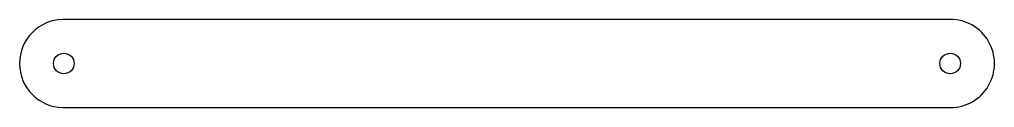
# Model space of a CAD drawing. Header units: millimetres. Extents: x 42 to 208, y 38 to 52.
import ezdxf

# ---------------------------------------------------------------- set-up
doc = ezdxf.new("R2010")
doc.units = ezdxf.units.MM
doc.layers.get('0').update_dxf_attribs({"linetype": 'CONTINUOUS'})

msp = doc.modelspace()

# ---------------------------------------------------------------- linework, layer by layer
msp.add_lwpolyline([(49.81, 52.5, 0.975422), (49.81, 37.5), (200, 37.5, 1.000015), (200, 52.5)], format="xyb", close=True)
for centre in [(50, 45), (200, 45)]:
    msp.add_circle(centre, 1.75)

doc.saveas('drawing.dxf')
